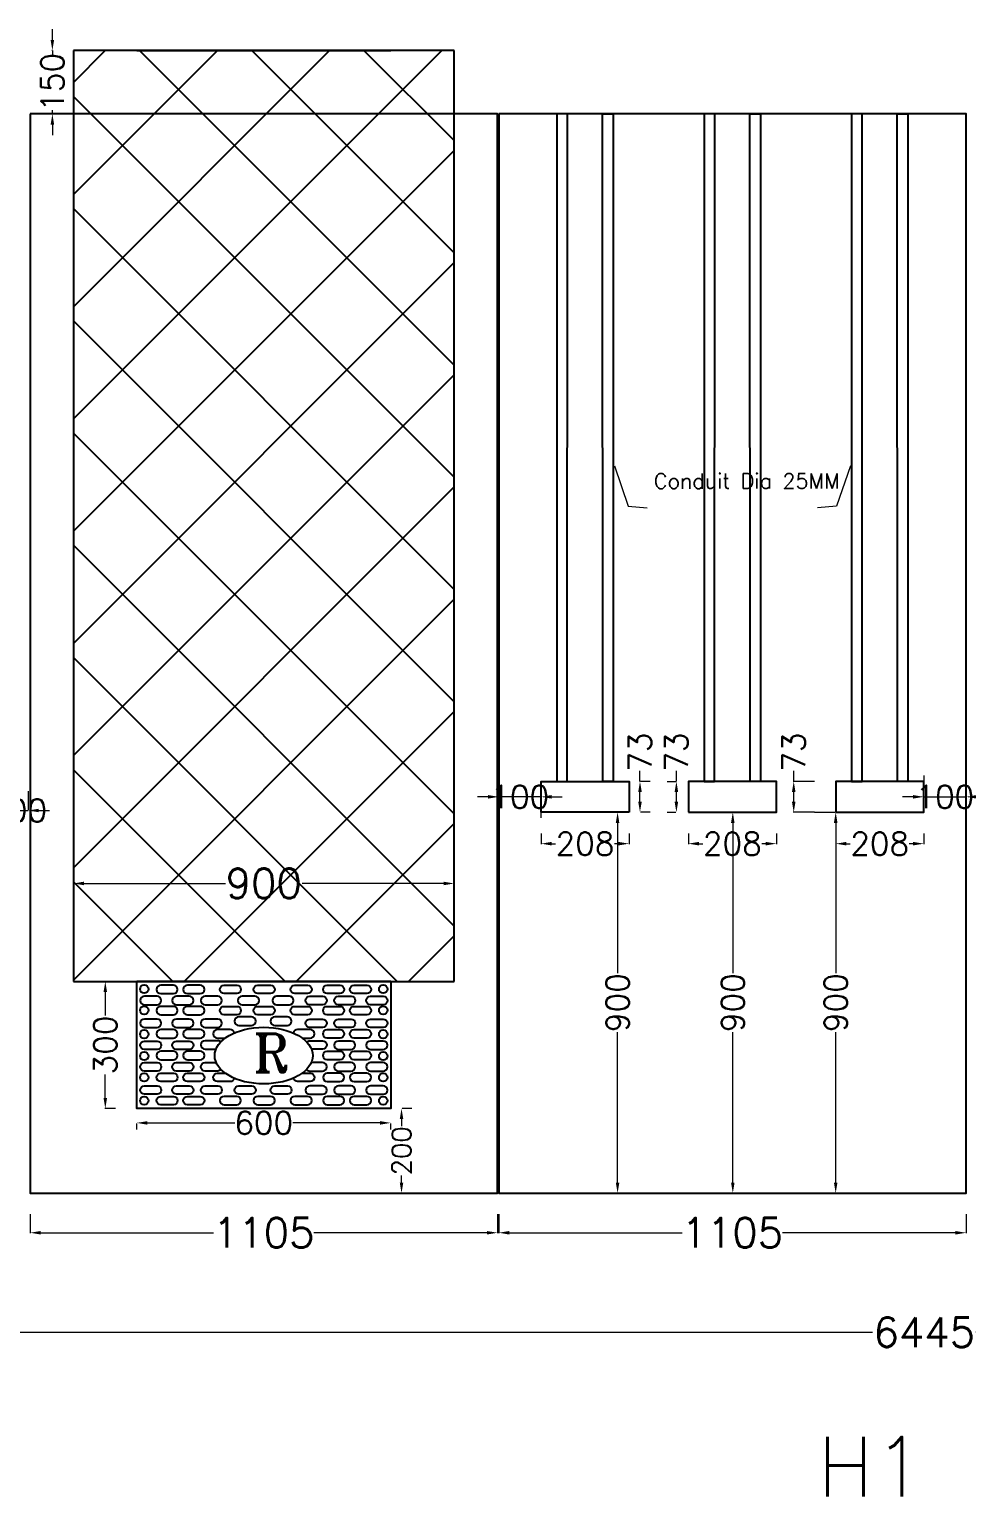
# Model space of a CAD drawing. Extents: x 3550807 to 4078732, y -628171 to -515859.
# Drawn here: x 3785469 to 3787684, y -597876 to -594409 of the extents above; entities that cross this region are included whole.
import ezdxf
from ezdxf.lldxf.tags import DXFTag

# ---------------------------------------------------------------- set-up
doc = ezdxf.new("R2010")
doc.units = 0
doc.header["$LTSCALE"] = 6
doc.header["$MEASUREMENT"] = 0
doc.linetypes.add('ACAD_ISO03W100', pattern=[30, 12, -18])
doc.layers.get('0').update_dxf_attribs({"linetype": 'CONTINUOUS'})
doc.layers.get('Defpoints').update_dxf_attribs({"linetype": 'CONTINUOUS'})
doc.layers.add('1200 Door', color=144, linetype='CONTINUOUS', lineweight=5)
doc.layers.add('Partition-80WP', color=7, linetype='CONTINUOUS', lineweight=5)
for name, color, linetype in [('80 mm Wall', 5, 'CONTINUOUS'), ('Conduit', 2, 'CONTINUOUS'), ('DIM', 7, 'CONTINUOUS'), ('Dimensions', 7, 'CONTINUOUS'), ('MODULE BOX', 7, 'CONTINUOUS'), ('RISER', 10, 'CONTINUOUS')]:
    doc.layers.add(name, color=color, linetype=linetype)
doc.styles.add('ROMANS', font='romans.shx')
doc.styles.add('ROMANT', font='romant.shx')
tags = doc.linetypes.add('03B05', pattern=[15, 6, -9]).pattern_tags.tags
tags[6:7] = [DXFTag(74, 4), DXFTag(75, 0), DXFTag(340, '0'), DXFTag(46, 1.0), DXFTag(50, 0.0), DXFTag(44, 0.0), DXFTag(45, 0.0)]
tags[4:5] = [DXFTag(74, 4), DXFTag(75, 0), DXFTag(340, '0'), DXFTag(46, 1.0), DXFTag(50, 0.0), DXFTag(44, 0.0), DXFTag(45, 0.0)]
doc.dimstyles.new('AEPL', dxfattribs={"dimtxt": 10, "dimasz": 2.5, "dimexe": 1.25, "dimexo": 2, "dimtad": 0, "dimdec": 0, "dimtxsty": 'ROMANS', "dimcen": 2.5, "dimclrd": 250, "dimclre": 250, "dimadec": 0, "dimazin": 0, "dimtfac": 1, "dimtdec": 0, "dimtmove": 0, "dimatfit": 3, "dimfxl": 0, "dimlwd": 0, "dimlwe": 0, "dimarcsym": 0})
doc.dimstyles.new('AEPL1', dxfattribs={"dimtxt": 100, "dimasz": 25, "dimexe": 1.25, "dimexo": 50, "dimtad": 0, "dimdec": 0, "dimtxsty": 'ROMANS', "dimcen": 2.5, "dimclrd": 250, "dimclre": 250, "dimadec": 0, "dimazin": 0, "dimtfac": 1, "dimtdec": 0, "dimtmove": 0, "dimatfit": 3, "dimfxl": 0, "dimlwd": 0, "dimlwe": 0, "dimarcsym": 0})

# ---------------------------------------------------------------- blocks, each defined once
blk = doc.blocks.new('raiser 400x250')
at = {"layer": 'RISER'}
h = blk.add_hatch(dxfattribs=at)
h.set_pattern_fill('ANSI37', color=8, scale=1500)
h.set_pattern_definition([(45, (3749758.91, -782023.3), (-132.583, 132.583), []), (135, (3749758.91, -782023.3), (-132.583, -132.583), [])])
h.paths.add_polyline_path([(3749308.9, -779742.3), (3749308.9, -781942.3), (3750208.9, -781942.3), (3750208.9, -779742.3)])
at = {"linetype": 'ByBlock'}
blk.add_line((3749458.9, -779742.3), (3749308.9, -779742.3), dxfattribs=at)
at = {"layer": 'RISER', "color": 3, "linetype": 'ACAD_ISO03W100'}
for p, q in [((3749308.9, -779742.3), (3749308.9, -781942.3)), ((3750208.9, -781942.3), (3750208.9, -779742.3))]:
    blk.add_line(p, q, dxfattribs=at)
at = {"layer": 'RISER', "color": 5}
for p, q in [((3749308.9, -779742.3), (3749308.9, -781942.3)), ((3750208.9, -779742.3), (3749308.9, -779742.3)), ((3749458.9, -779742.3), (3750058.9, -779742.3)), ((3750208.9, -781942.3), (3750208.9, -779742.3)), ((3749308.9, -781942.3), (3749458.9, -781942.3)), ((3749458.9, -781942.3), (3750208.9, -781942.3))]:
    blk.add_line(p, q, dxfattribs=at)
at = {"layer": 'RISER', "color": 3}
blk.add_line((3750058.9, -781942.3), (3749458.9, -781942.3), dxfattribs=at)
at = {"layer": 'RISER', "color": 5}
blk.add_lwpolyline([(3749458.9, -781942.3), (3750058.9, -781942.3), (3750058.9, -782242.3), (3749458.9, -782242.3)], close=True, dxfattribs=at)
at = {"layer": 'RISER'}
for points in [[(3749476.7, -781997.2), (3749506.7, -781997.2, 1), (3749506.7, -781977.2), (3749476.7, -781977.2, 1), (3749476.7, -781997.2)], [(3749515.3, -781970.8), (3749545.3, -781970.8, 1), (3749545.3, -781950.8), (3749515.3, -781950.8, 1), (3749515.3, -781970.8)], [(3749552.6, -781997.2), (3749582.6, -781997.2, 1), (3749582.6, -781977.2), (3749552.6, -781977.2, 1), (3749552.6, -781997.2)], [(3749578.8, -781970.8), (3749608.8, -781970.8, 1), (3749608.8, -781950.8), (3749578.8, -781950.8, 1), (3749578.8, -781970.8)], [(3749620.1, -781997.2), (3749650.1, -781997.2, 1), (3749650.1, -781977.2), (3749620.1, -781977.2, 1), (3749620.1, -781997.2)], [(3749695, -781970.8), (3749665, -781970.8, -1), (3749665, -781950.8), (3749695, -781950.8, -1), (3749695, -781970.8)], [(3749708, -781997.2), (3749738, -781997.2, 1), (3749738, -781977.2), (3749708, -781977.2, 1), (3749708, -781997.2)], [(3749775, -781970.8), (3749745, -781970.8, -1), (3749745, -781950.8), (3749775, -781950.8, -1), (3749775, -781970.8)], [(3749789.4, -781997.2), (3749819.4, -781997.2, 1), (3749819.4, -781977.2), (3749789.4, -781977.2, 1), (3749789.4, -781997.2)], [(3749862.4, -781970.8), (3749832.4, -781970.8, -1), (3749832.4, -781950.8), (3749862.4, -781950.8, -1), (3749862.4, -781970.8)], [(3749897.7, -781997.2), (3749867.7, -781997.2, -1), (3749867.7, -781977.2), (3749897.7, -781977.2, -1), (3749897.7, -781997.2)], [(3749939, -781970.8), (3749909, -781970.8, -1), (3749909, -781950.8), (3749939, -781950.8, -1), (3749939, -781970.8)], [(3749965.3, -781997.2), (3749935.3, -781997.2, -1), (3749935.3, -781977.2), (3749965.3, -781977.2, -1), (3749965.3, -781997.2)], [(3750002.5, -781970.8), (3749972.5, -781970.8, -1), (3749972.5, -781950.8), (3750002.5, -781950.8, -1), (3750002.5, -781970.8)], [(3750041.1, -781997.2), (3750011.1, -781997.2, -1), (3750011.1, -781977.2), (3750041.1, -781977.2, -1), (3750041.1, -781997.2)], [(3749515.3, -782020.9), (3749545.3, -782020.9, 1), (3749545.3, -782000.9), (3749515.3, -782000.9, 1), (3749515.3, -782020.9)], [(3749578.8, -782020.9), (3749608.8, -782020.9, 1), (3749608.8, -782000.9), (3749578.8, -782000.9, 1), (3749578.8, -782020.9)], [(3749695, -782020.9), (3749665, -782020.9, -1), (3749665, -782000.9), (3749695, -782000.9, -1), (3749695, -782020.9)], [(3749775, -782020.9), (3749745, -782020.9, -1), (3749745, -782000.9), (3749775, -782000.9, -1), (3749775, -782020.9)], [(3749862.4, -782020.9), (3749832.4, -782020.9, -1), (3749832.4, -782000.9), (3749862.4, -782000.9, -1), (3749862.4, -782020.9)], [(3749939, -782020.9), (3749909, -782020.9, -1), (3749909, -782000.9), (3749939, -782000.9, -1), (3749939, -782020.9)], [(3750002.5, -782020.9), (3749972.5, -782020.9, -1), (3749972.5, -782000.9), (3750002.5, -782000.9, -1), (3750002.5, -782020.9)], [(3749476.7, -782051), (3749506.7, -782051, 1), (3749506.7, -782031), (3749476.7, -782031, 1), (3749476.7, -782051)], [(3749552.6, -782051), (3749582.6, -782051, 1), (3749582.6, -782031), (3749552.6, -782031, 1), (3749552.6, -782051)], [(3749620.1, -782051), (3749650.1, -782051, 1), (3749650.1, -782031), (3749620.1, -782031, 1), (3749620.1, -782051)], [(3749700.1, -782045.8), (3749730.1, -782045.8, 1), (3749730.1, -782025.8), (3749700.1, -782025.8, 1), (3749700.1, -782045.8)], [(3749784.8, -782045.8), (3749814.8, -782045.8, 1), (3749814.8, -782025.8), (3749784.8, -782025.8, 1), (3749784.8, -782045.8)], [(3749897.7, -782051), (3749867.7, -782051, -1), (3749867.7, -782031), (3749897.7, -782031, -1), (3749897.7, -782051)], [(3749965.3, -782051), (3749935.3, -782051, -1), (3749935.3, -782031), (3749965.3, -782031, -1), (3749965.3, -782051)], [(3750041.1, -782051), (3750011.1, -782051, -1), (3750011.1, -782031), (3750041.1, -782031, -1), (3750041.1, -782051)], [(3749476.7, -782083), (3749506.7, -782083, -1), (3749506.7, -782103), (3749476.7, -782103, -1), (3749476.7, -782083)], [(3749515.3, -782075.9), (3749545.3, -782075.9, 1), (3749545.3, -782055.9), (3749515.3, -782055.9, 1), (3749515.3, -782075.9)], [(3749552.6, -782083), (3749582.6, -782083, -1), (3749582.6, -782103), (3749552.6, -782103, -1), (3749552.6, -782083)], [(3749578.8, -782075.9), (3749608.8, -782075.9, 1), (3749608.8, -782055.9), (3749578.8, -782055.9, 1), (3749578.8, -782075.9)], [(3749657.3, -782085.1, 0.202537), (3749650.1, -782082.1), (3749620.1, -782082.1, 1), (3749620.1, -782102.1)], [(3749689.2, -782063.8, 0.354406), (3749679.4, -782055.9), (3749649.4, -782055.9, 1), (3749649.4, -782075.9)], [(3749850, -782075.9), (3749868.9, -782075.9, 1), (3749868.9, -782055.9), (3749838.9, -782055.9, 0.359988), (3749829.1, -782064, 0.359988)], [(3749860.5, -782085.1, -0.202537), (3749867.7, -782082.1), (3749897.7, -782082.1, -1), (3749897.7, -782102.1)], [(3749939, -782075.9), (3749909, -782075.9, -1), (3749909, -782055.9), (3749939, -782055.9, -1), (3749939, -782075.9)], [(3749965.3, -782083), (3749935.3, -782083, 1), (3749935.3, -782103), (3749965.3, -782103, 1), (3749965.3, -782083)], [(3750002.5, -782075.9), (3749972.5, -782075.9, -1), (3749972.5, -782055.9), (3750002.5, -782055.9, -1), (3750002.5, -782075.9)], [(3750041.1, -782083), (3750011.1, -782083, 1), (3750011.1, -782103), (3750041.1, -782103, 1), (3750041.1, -782083)], [(3749515.3, -782127), (3749545.3, -782127, 1), (3749545.3, -782107), (3749515.3, -782107, 1), (3749515.3, -782127)], [(3749578.8, -782127), (3749608.8, -782127, 1), (3749608.8, -782107), (3749578.8, -782107, 1), (3749578.8, -782127)], [(3749939, -782127), (3749909, -782127, -1), (3749909, -782107), (3749939, -782107, -1), (3749939, -782127)], [(3750002.5, -782127), (3749972.5, -782127, -1), (3749972.5, -782107), (3750002.5, -782107, -1), (3750002.5, -782127)], [(3749476.7, -782133.8), (3749506.7, -782133.8, -1), (3749506.7, -782153.8), (3749476.7, -782153.8, -1), (3749476.7, -782133.8)], [(3749552.6, -782133.8), (3749582.6, -782133.8, -1), (3749582.6, -782153.8), (3749552.6, -782153.8, -1), (3749552.6, -782133.8)], [(3749657.9, -782150.1, -0.225848), (3749650.1, -782153.8), (3749620.1, -782153.8, -1), (3749620.1, -782133.8)], [(3749859.9, -782150.1, 0.225848), (3749867.7, -782153.8), (3749897.7, -782153.8, 1), (3749897.7, -782133.8)], [(3749965.3, -782133.8), (3749935.3, -782133.8, 1), (3749935.3, -782153.8), (3749965.3, -782153.8, 1), (3749965.3, -782133.8)], [(3750041.1, -782133.8), (3750011.1, -782133.8, 1), (3750011.1, -782153.8), (3750041.1, -782153.8, 1), (3750041.1, -782133.8)], [(3749476.7, -782188.8), (3749506.7, -782188.8, -1), (3749506.7, -782208.8), (3749476.7, -782208.8, -1), (3749476.7, -782188.8)], [(3749515.3, -782158.7), (3749545.3, -782158.7, -1), (3749545.3, -782178.7), (3749515.3, -782178.7, -1), (3749515.3, -782158.7)], [(3749552.6, -782188.8), (3749582.6, -782188.8, -1), (3749582.6, -782208.8), (3749552.6, -782208.8, -1), (3749552.6, -782188.8)], [(3749578.8, -782158.7), (3749608.8, -782158.7, -1), (3749608.8, -782178.7), (3749578.8, -782178.7, -1), (3749578.8, -782158.7)], [(3749620.1, -782188.8), (3749650.1, -782188.8, -1), (3749650.1, -782208.8), (3749620.1, -782208.8, -1), (3749620.1, -782188.8)], [(3749689.2, -782170.8, -0.354406), (3749679.4, -782178.7), (3749649.4, -782178.7, -1), (3749649.4, -782158.7)], [(3749700.1, -782188.8), (3749730.1, -782188.8, -1), (3749730.1, -782208.8), (3749700.1, -782208.8, -1), (3749700.1, -782188.8)], [(3749784.8, -782188.8), (3749814.8, -782188.8, -1), (3749814.8, -782208.8), (3749784.8, -782208.8, -1), (3749784.8, -782188.8)], [(3749850, -782158.7), (3749868.9, -782158.7, -1), (3749868.9, -782178.7), (3749838.9, -782178.7, -0.359988), (3749829.1, -782170.6)], [(3749897.7, -782188.8), (3749867.7, -782188.8, 1), (3749867.7, -782208.8), (3749897.7, -782208.8, 1), (3749897.7, -782188.8)], [(3749939, -782158.7), (3749909, -782158.7, 1), (3749909, -782178.7), (3749939, -782178.7, 1), (3749939, -782158.7)], [(3749965.3, -782188.8), (3749935.3, -782188.8, 1), (3749935.3, -782208.8), (3749965.3, -782208.8, 1), (3749965.3, -782188.8)], [(3750002.5, -782158.7), (3749972.5, -782158.7, 1), (3749972.5, -782178.7), (3750002.5, -782178.7, 1), (3750002.5, -782158.7)], [(3750041.1, -782188.8), (3750011.1, -782188.8, 1), (3750011.1, -782208.8), (3750041.1, -782208.8, 1), (3750041.1, -782188.8)], [(3749515.3, -782213.7), (3749545.3, -782213.7, -1), (3749545.3, -782233.7), (3749515.3, -782233.7, -1), (3749515.3, -782213.7)], [(3749578.8, -782213.7), (3749608.8, -782213.7, -1), (3749608.8, -782233.7), (3749578.8, -782233.7, -1), (3749578.8, -782213.7)], [(3749695, -782213.7), (3749665, -782213.7, 1), (3749665, -782233.7), (3749695, -782233.7, 1), (3749695, -782213.7)], [(3749775, -782213.7), (3749745, -782213.7, 1), (3749745, -782233.7), (3749775, -782233.7, 1), (3749775, -782213.7)], [(3749862.4, -782213.7), (3749832.4, -782213.7, 1), (3749832.4, -782233.7), (3749862.4, -782233.7, 1), (3749862.4, -782213.7)], [(3749939, -782213.7), (3749909, -782213.7, 1), (3749909, -782233.7), (3749939, -782233.7, 1), (3749939, -782213.7)], [(3750002.5, -782213.7), (3749972.5, -782213.7, 1), (3749972.5, -782233.7), (3750002.5, -782233.7, 1), (3750002.5, -782213.7)]]:
    blk.add_lwpolyline(points, format="xyb", dxfattribs=at)
for points in [[(3749649.4, -782075.9), (3749667.8, -782075.9)], [(3749620.1, -782102.1), (3749646, -782102.1)], [(3749897.7, -782102.1), (3749871.8, -782102.1)], [(3749620.1, -782133.8), (3749646.6, -782133.8)], [(3749897.7, -782133.8), (3749871.3, -782133.8)], [(3749649.4, -782158.7), (3749667.8, -782158.7)]]:
    blk.add_lwpolyline(points, dxfattribs=at)
for centre in [(3749476.5, -781960.1), (3750041.3, -781960.1), (3749476.5, -782010.2), (3750041.3, -782010.2), (3749476.5, -782066.6), (3750041.3, -782066.6), (3749476.5, -782118.3), (3750041.3, -782118.3), (3749476.5, -782168.9), (3750041.3, -782168.9), (3749476.5, -782223.8), (3750041.3, -782223.8)]:
    blk.add_circle(centre, 10, dxfattribs=at)
blk.add_ellipse((3749758.9, -782117.3), major_axis=(-115.9, 0), ratio=0.577143, dxfattribs=at)
at = {"layer": 'RISER', "color": 7, "insert": (3749733.6, -782066), "char_height": 90.1, "width": 1.001, "attachment_point": 1, "style": 'ROMANT'}
blk.add_mtext('R\\P', dxfattribs=at)
blk = doc.blocks.new('*D453')
at = {"layer": 'Defpoints', "color": 0, "linetype": 'ByBlock', "transparency": 16777216}
for p in [(3785470.8, -597158.9), (3786575.4, -597158.9), (3786575.4, -597252.5)]:
    blk.add_point(p, dxfattribs=at)
at = {"layer": 'DIM', "color": 250, "linetype": 'ByBlock', "lineweight": 0, "transparency": 16777216}
for p, q in [((3785470.8, -597208.9), (3785470.8, -597253.8)), ((3786575.4, -597208.9), (3786575.4, -597253.8)), ((3785495.8, -597252.5), (3785904.5, -597252.5)), ((3786550.4, -597252.5), (3786141.7, -597252.5))]:
    blk.add_line(p, q, dxfattribs=at)
at = {"layer": 'DIM', "color": 250, "linetype": 'ByBlock', "transparency": 16777216}
for points in [[(3785495.8, -597248.4), (3785495.8, -597256.7), (3785470.8, -597252.5)], [(3786550.4, -597256.7), (3786550.4, -597248.4), (3786575.4, -597252.5)]]:
    blk.add_solid(points, dxfattribs=at)
at = {"layer": 'DIM', "color": 0, "linetype": 'ByBlock', "transparency": 16777216, "insert": (3786023.1, -597252.5), "char_height": 70, "attachment_point": 5, "style": 'ROMANS'}
blk.add_mtext('1105', dxfattribs=at)
blk = doc.blocks.new('*D455')
at = {"layer": 'Defpoints', "color": 0, "linetype": 'ByBlock', "transparency": 16777216}
for p in [(3785723.1, -596958.9), (3786323.1, -596958.9), (3786323.1, -596992.9)]:
    blk.add_point(p, dxfattribs=at)
at = {"layer": 'DIM', "color": 250, "linetype": 'ByBlock', "lineweight": 0, "transparency": 16777216}
for p, q in [((3785723.1, -597008.9), (3785723.1, -596994.2)), ((3785748.1, -596992.9), (3785954.4, -596992.9)), ((3786298.1, -596992.9), (3786091.8, -596992.9)), ((3786323.1, -597008.9), (3786323.1, -596994.2))]:
    blk.add_line(p, q, dxfattribs=at)
at = {"layer": 'DIM', "color": 250, "linetype": 'ByBlock', "transparency": 16777216}
for points in [[(3785748.1, -596988.8), (3785748.1, -596997.1), (3785723.1, -596992.9)], [(3786298.1, -596997.1), (3786298.1, -596988.8), (3786323.1, -596992.9)]]:
    blk.add_solid(points, dxfattribs=at)
at = {"layer": 'DIM', "color": 0, "linetype": 'ByBlock', "transparency": 16777216, "insert": (3786023.1, -596992.9), "char_height": 70, "attachment_point": 5, "style": 'ROMANS'}
blk.add_mtext('{\\H0.771429x;600}', dxfattribs=at)
blk = doc.blocks.new('*D456')
at = {"layer": 'Defpoints', "color": 0, "linetype": 'ByBlock', "transparency": 16777216}
for p in [(3785723.1, -596658.9), (3785648.6, -596958.9), (3785723.1, -596958.9)]:
    blk.add_point(p, dxfattribs=at)
at = {"layer": 'DIM', "color": 250, "linetype": 'ByBlock', "lineweight": 0, "transparency": 16777216}
for p, q in [((3785673.1, -596658.9), (3785647.3, -596658.9)), ((3785648.6, -596683.9), (3785648.6, -596738.9)), ((3785648.6, -596933.9), (3785648.6, -596878.9)), ((3785673.1, -596958.9), (3785647.3, -596958.9))]:
    blk.add_line(p, q, dxfattribs=at)
at = {"layer": 'DIM', "color": 250, "linetype": 'ByBlock', "transparency": 16777216}
for points in [[(3785652.8, -596683.9), (3785644.4, -596683.9), (3785648.6, -596658.9)], [(3785644.4, -596933.9), (3785652.8, -596933.9), (3785648.6, -596958.9)]]:
    blk.add_solid(points, dxfattribs=at)
at = {"layer": 'DIM', "color": 0, "linetype": 'ByBlock', "transparency": 16777216, "insert": (3785648.6, -596808.9), "char_height": 70, "attachment_point": 5, "rotation": 90, "style": 'ROMANS'}
blk.add_mtext('{\\H0.771429x;300}', dxfattribs=at)
blk = doc.blocks.new('*D457')
at = {"layer": 'Defpoints', "color": 0, "linetype": 'ByBlock', "transparency": 16777216}
for p in [(3786578.4, -597158.9), (3787682.9, -597158.9), (3787682.9, -597252.5)]:
    blk.add_point(p, dxfattribs=at)
at = {"layer": 'DIM', "color": 250, "linetype": 'ByBlock', "lineweight": 0, "transparency": 16777216}
for p, q in [((3786578.4, -597208.9), (3786578.4, -597253.8)), ((3787682.9, -597208.9), (3787682.9, -597253.8)), ((3786603.4, -597252.5), (3787012.1, -597252.5)), ((3787657.9, -597252.5), (3787249.2, -597252.5))]:
    blk.add_line(p, q, dxfattribs=at)
at = {"layer": 'DIM', "color": 250, "linetype": 'ByBlock', "transparency": 16777216}
for points in [[(3786603.4, -597248.4), (3786603.4, -597256.7), (3786578.4, -597252.5)], [(3787657.9, -597256.7), (3787657.9, -597248.4), (3787682.9, -597252.5)]]:
    blk.add_solid(points, dxfattribs=at)
at = {"layer": 'DIM', "color": 0, "linetype": 'ByBlock', "transparency": 16777216, "insert": (3787130.6, -597252.5), "char_height": 70, "attachment_point": 5, "style": 'ROMANS'}
blk.add_mtext('1105', dxfattribs=at)
blk = doc.blocks.new('*D458')
at = {"layer": 'Defpoints', "color": 0, "linetype": 'ByBlock', "transparency": 16777216}
for p in [(3787374.9, -596258.9), (3787374.9, -597158.9), (3787374.9, -597158.9)]:
    blk.add_point(p, dxfattribs=at)
at = {"layer": 'DIM', "color": 250, "linetype": 'ByBlock', "lineweight": 0, "transparency": 16777216}
for p, q in [((3787324.9, -596258.9), (3787373.7, -596258.9)), ((3787374.9, -596283.9), (3787374.9, -596638.9)), ((3787374.9, -597133.9), (3787374.9, -596778.9)), ((3787324.9, -597158.9), (3787373.7, -597158.9))]:
    blk.add_line(p, q, dxfattribs=at)
at = {"layer": 'DIM', "color": 250, "linetype": 'ByBlock', "transparency": 16777216}
for points in [[(3787379.1, -596283.9), (3787370.7, -596283.9), (3787374.9, -596258.9)], [(3787370.7, -597133.9), (3787379.1, -597133.9), (3787374.9, -597158.9)]]:
    blk.add_solid(points, dxfattribs=at)
at = {"layer": 'DIM', "color": 0, "linetype": 'ByBlock', "transparency": 16777216, "insert": (3787374.9, -596708.9), "char_height": 70, "attachment_point": 5, "rotation": 90, "style": 'ROMANS'}
blk.add_mtext('{\\H0.771429x;900}', dxfattribs=at)
blk = doc.blocks.new('*D459')
at = {"layer": 'Defpoints', "color": 0, "linetype": 'ByBlock', "transparency": 16777216}
for p in [(3787374.9, -596258.9), (3787582.9, -596258.9), (3787582.9, -596333.2)]:
    blk.add_point(p, dxfattribs=at)
at = {"layer": 'DIM', "color": 250, "linetype": 'ByBlock', "lineweight": 0, "transparency": 16777216}
for p, q in [((3787374.9, -596308.9), (3787374.9, -596334.4)), ((3787582.9, -596308.9), (3787582.9, -596334.4)), ((3787399.9, -596333.2), (3787408.9, -596333.2)), ((3787557.9, -596333.2), (3787548.9, -596333.2))]:
    blk.add_line(p, q, dxfattribs=at)
at = {"layer": 'DIM', "color": 250, "linetype": 'ByBlock', "transparency": 16777216}
for points in [[(3787399.9, -596329), (3787399.9, -596337.3), (3787374.9, -596333.2)], [(3787557.9, -596337.3), (3787557.9, -596329), (3787582.9, -596333.2)]]:
    blk.add_solid(points, dxfattribs=at)
at = {"layer": 'DIM', "color": 0, "linetype": 'ByBlock', "transparency": 16777216, "insert": (3787478.9, -596333.2), "char_height": 70, "attachment_point": 5, "style": 'ROMANS'}
blk.add_mtext('{\\H0.771429x;208}', dxfattribs=at)
blk = doc.blocks.new('*D460')
at = {"layer": 'Defpoints', "color": 0, "linetype": 'ByBlock', "transparency": 16777216}
for p in [(3787275.7, -596185.9), (3787374.9, -596185.9), (3787374.9, -596258.9)]:
    blk.add_point(p, dxfattribs=at)
at = {"layer": 'DIM', "color": 250, "linetype": 'ByBlock', "lineweight": 0, "transparency": 16777216}
for p, q in [((3787275.7, -596185.9), (3787275.7, -596160.9)), ((3787324.9, -596185.9), (3787274.4, -596185.9)), ((3787275.7, -596233.9), (3787275.7, -596210.9)), ((3787324.9, -596258.9), (3787274.4, -596258.9))]:
    blk.add_line(p, q, dxfattribs=at)
at = {"layer": 'DIM', "color": 250, "linetype": 'ByBlock', "transparency": 16777216}
for points in [[(3787279.8, -596210.9), (3787271.5, -596210.9), (3787275.7, -596185.9)], [(3787271.5, -596233.9), (3787279.8, -596233.9), (3787275.7, -596258.9)]]:
    blk.add_solid(points, dxfattribs=at)
at = {"layer": 'DIM', "color": 0, "linetype": 'ByBlock', "transparency": 16777216, "insert": (3787275.7, -596116.6), "char_height": 70, "attachment_point": 5, "rotation": 90, "style": 'ROMANS'}
blk.add_mtext('{\\H0.771429x;73}', dxfattribs=at)
blk = doc.blocks.new('*D461')
at = {"layer": 'Defpoints', "color": 0, "linetype": 'ByBlock', "transparency": 16777216}
for p in [(3786886.4, -596258.9), (3786859.4, -597158.9), (3786886.4, -597158.9)]:
    blk.add_point(p, dxfattribs=at)
at = {"layer": 'DIM', "color": 250, "linetype": 'ByBlock', "lineweight": 0, "transparency": 16777216}
for p, q in [((3786836.4, -596258.9), (3786858.1, -596258.9)), ((3786859.4, -596283.9), (3786859.4, -596638.9)), ((3786859.4, -597133.9), (3786859.4, -596778.9)), ((3786836.4, -597158.9), (3786858.1, -597158.9))]:
    blk.add_line(p, q, dxfattribs=at)
at = {"layer": 'DIM', "color": 250, "linetype": 'ByBlock', "transparency": 16777216}
for points in [[(3786863.5, -596283.9), (3786855.2, -596283.9), (3786859.4, -596258.9)], [(3786855.2, -597133.9), (3786863.5, -597133.9), (3786859.4, -597158.9)]]:
    blk.add_solid(points, dxfattribs=at)
at = {"layer": 'DIM', "color": 0, "linetype": 'ByBlock', "transparency": 16777216, "insert": (3786859.4, -596708.9), "char_height": 70, "attachment_point": 5, "rotation": 90, "style": 'ROMANS'}
blk.add_mtext('{\\H0.771429x;900}', dxfattribs=at)
blk = doc.blocks.new('*D462')
at = {"layer": 'Defpoints', "color": 0, "linetype": 'ByBlock', "transparency": 16777216}
for p in [(3786678.4, -596258.9), (3786886.4, -596258.9), (3786678.4, -596333.2)]:
    blk.add_point(p, dxfattribs=at)
at = {"layer": 'DIM', "color": 250, "linetype": 'ByBlock', "lineweight": 0, "transparency": 16777216}
for p, q in [((3786678.4, -596308.9), (3786678.4, -596334.4)), ((3786886.4, -596308.9), (3786886.4, -596334.4)), ((3786703.4, -596333.2), (3786712.4, -596333.2)), ((3786861.4, -596333.2), (3786852.4, -596333.2))]:
    blk.add_line(p, q, dxfattribs=at)
at = {"layer": 'DIM', "color": 250, "linetype": 'ByBlock', "transparency": 16777216}
for points in [[(3786703.4, -596329), (3786703.4, -596337.3), (3786678.4, -596333.2)], [(3786861.4, -596337.3), (3786861.4, -596329), (3786886.4, -596333.2)]]:
    blk.add_solid(points, dxfattribs=at)
at = {"layer": 'DIM', "color": 0, "linetype": 'ByBlock', "transparency": 16777216, "insert": (3786782.4, -596333.2), "char_height": 70, "attachment_point": 5, "style": 'ROMANS'}
blk.add_mtext('{\\H0.771429x;208}', dxfattribs=at)
blk = doc.blocks.new('*D463')
at = {"layer": 'Defpoints', "color": 0, "linetype": 'ByBlock', "transparency": 16777216}
for p in [(3786886.4, -596185.9), (3786912.3, -596185.9), (3786886.4, -596258.9)]:
    blk.add_point(p, dxfattribs=at)
at = {"layer": 'DIM', "color": 250, "linetype": 'ByBlock', "lineweight": 0, "transparency": 16777216}
for p, q in [((3786912.3, -596185.9), (3786912.3, -596160.9)), ((3786912.3, -596233.9), (3786912.3, -596210.9)), ((3786936.4, -596185.9), (3786913.6, -596185.9)), ((3786936.4, -596258.9), (3786913.6, -596258.9))]:
    blk.add_line(p, q, dxfattribs=at)
at = {"layer": 'DIM', "color": 250, "linetype": 'ByBlock', "transparency": 16777216}
for points in [[(3786916.5, -596210.9), (3786908.2, -596210.9), (3786912.3, -596185.9)], [(3786908.2, -596233.9), (3786916.5, -596233.9), (3786912.3, -596258.9)]]:
    blk.add_solid(points, dxfattribs=at)
at = {"layer": 'DIM', "color": 0, "linetype": 'ByBlock', "transparency": 16777216, "insert": (3786912.3, -596116.6), "char_height": 70, "attachment_point": 5, "rotation": 90, "style": 'ROMANS'}
blk.add_mtext('{\\H0.771429x;73}', dxfattribs=at)
blk = doc.blocks.new('*D263')
at = {"layer": 'Defpoints', "color": 0, "linetype": 'ByBlock', "transparency": 16777216}
for p in [(3786473.1, -596427.2), (3785573.1, -596481.9), (3786473.1, -596481.9)]:
    blk.add_point(p, dxfattribs=at)
at = {"layer": 'DIM', "color": 250, "linetype": 'ByBlock', "lineweight": 0, "transparency": 16777216}
for p, q in [((3785573.1, -596431.9), (3785573.1, -596425.9)), ((3785598.1, -596427.2), (3785932.5, -596427.2)), ((3786448.1, -596427.2), (3786113.7, -596427.2)), ((3786473.1, -596431.9), (3786473.1, -596425.9))]:
    blk.add_line(p, q, dxfattribs=at)
at = {"layer": 'DIM', "color": 250, "linetype": 'ByBlock', "transparency": 16777216}
for points in [[(3785598.1, -596423), (3785598.1, -596431.3), (3785573.1, -596427.2)], [(3786448.1, -596431.3), (3786448.1, -596423), (3786473.1, -596427.2)]]:
    blk.add_solid(points, dxfattribs=at)
at = {"layer": 'DIM', "color": 0, "linetype": 'ByBlock', "transparency": 16777216, "insert": (3786023.1, -596427.2), "char_height": 70, "attachment_point": 5, "style": 'ROMANS'}
blk.add_mtext('900', dxfattribs=at)
blk = doc.blocks.new('*D265')
at = {"layer": 'Defpoints', "color": 0, "linetype": 'ByBlock', "transparency": 16777216}
for p in [(3786323.1, -596958.9), (3786323.1, -597158.9), (3786348.8, -597158.9)]:
    blk.add_point(p, dxfattribs=at)
at = {"layer": 'DIM', "color": 250, "linetype": 'ByBlock', "lineweight": 0, "transparency": 16777216}
for p, q in [((3786373.1, -596958.9), (3786350, -596958.9)), ((3786348.8, -596983.9), (3786348.8, -597000.5)), ((3786348.8, -597133.9), (3786348.8, -597117.4)), ((3786373.1, -597158.9), (3786350, -597158.9))]:
    blk.add_line(p, q, dxfattribs=at)
at = {"layer": 'DIM', "color": 250, "linetype": 'ByBlock', "transparency": 16777216}
for points in [[(3786352.9, -596983.9), (3786344.6, -596983.9), (3786348.8, -596958.9)], [(3786344.6, -597133.9), (3786352.9, -597133.9), (3786348.8, -597158.9)]]:
    blk.add_solid(points, dxfattribs=at)
at = {"layer": 'DIM', "color": 0, "linetype": 'ByBlock', "transparency": 16777216, "insert": (3786348.8, -597058.9), "char_height": 70, "attachment_point": 5, "rotation": 90, "style": 'ROMANS'}
blk.add_mtext('{\\H0.642857x;200}', dxfattribs=at)
blk = doc.blocks.new('*D267')
at = {"layer": 'Defpoints', "color": 0, "linetype": 'ByBlock', "transparency": 16777216}
for p in [(3787026.6, -596258.9), (3787234.6, -596258.9), (3787234.6, -596333.2)]:
    blk.add_point(p, dxfattribs=at)
at = {"layer": 'DIM', "color": 250, "linetype": 'ByBlock', "lineweight": 0, "transparency": 16777216}
for p, q in [((3787026.6, -596308.9), (3787026.6, -596334.4)), ((3787234.6, -596308.9), (3787234.6, -596334.4)), ((3787051.6, -596333.2), (3787060.6, -596333.2)), ((3787209.6, -596333.2), (3787200.6, -596333.2))]:
    blk.add_line(p, q, dxfattribs=at)
at = {"layer": 'DIM', "color": 250, "linetype": 'ByBlock', "transparency": 16777216}
for points in [[(3787051.6, -596329), (3787051.6, -596337.3), (3787026.6, -596333.2)], [(3787209.6, -596337.3), (3787209.6, -596329), (3787234.6, -596333.2)]]:
    blk.add_solid(points, dxfattribs=at)
at = {"layer": 'DIM', "color": 0, "linetype": 'ByBlock', "transparency": 16777216, "insert": (3787130.6, -596333.2), "char_height": 70, "attachment_point": 5, "style": 'ROMANS'}
blk.add_mtext('{\\H0.771429x;208}', dxfattribs=at)
blk = doc.blocks.new('*D268')
at = {"layer": 'Defpoints', "color": 0, "linetype": 'ByBlock', "transparency": 16777216}
for p in [(3786998.4, -596185.9), (3787026.6, -596185.9), (3787026.6, -596258.9)]:
    blk.add_point(p, dxfattribs=at)
at = {"layer": 'DIM', "color": 250, "linetype": 'ByBlock', "lineweight": 0, "transparency": 16777216}
for p, q in [((3786998.4, -596185.9), (3786998.4, -596160.9)), ((3786976.6, -596185.9), (3786997.2, -596185.9)), ((3786998.4, -596233.9), (3786998.4, -596210.9)), ((3786976.6, -596258.9), (3786997.2, -596258.9))]:
    blk.add_line(p, q, dxfattribs=at)
at = {"layer": 'DIM', "color": 250, "linetype": 'ByBlock', "transparency": 16777216}
for points in [[(3787002.6, -596210.9), (3786994.2, -596210.9), (3786998.4, -596185.9)], [(3786994.2, -596233.9), (3787002.6, -596233.9), (3786998.4, -596258.9)]]:
    blk.add_solid(points, dxfattribs=at)
at = {"layer": 'DIM', "color": 0, "linetype": 'ByBlock', "transparency": 16777216, "insert": (3786998.4, -596116.6), "char_height": 70, "attachment_point": 5, "rotation": 90, "style": 'ROMANS'}
blk.add_mtext('{\\H0.771429x;73}', dxfattribs=at)
blk = doc.blocks.new('*D269')
at = {"layer": 'Defpoints', "color": 0, "linetype": 'ByBlock', "transparency": 16777216}
for p in [(3787130.6, -596258.9), (3787130.6, -597158.9), (3787131.7, -597158.9)]:
    blk.add_point(p, dxfattribs=at)
at = {"layer": 'DIM', "color": 250, "linetype": 'ByBlock', "lineweight": 0, "transparency": 16777216}
for p, q in [((3787180.6, -596258.9), (3787132.9, -596258.9)), ((3787131.7, -596283.9), (3787131.7, -596638.9)), ((3787131.7, -597133.9), (3787131.7, -596778.9)), ((3787180.6, -597158.9), (3787132.9, -597158.9))]:
    blk.add_line(p, q, dxfattribs=at)
at = {"layer": 'DIM', "color": 250, "linetype": 'ByBlock', "transparency": 16777216}
for points in [[(3787135.8, -596283.9), (3787127.5, -596283.9), (3787131.7, -596258.9)], [(3787127.5, -597133.9), (3787135.8, -597133.9), (3787131.7, -597158.9)]]:
    blk.add_solid(points, dxfattribs=at)
at = {"layer": 'DIM', "color": 0, "linetype": 'ByBlock', "transparency": 16777216, "insert": (3787131.7, -596708.9), "char_height": 70, "attachment_point": 5, "rotation": 90, "style": 'ROMANS'}
blk.add_mtext('{\\H0.771429x;900}', dxfattribs=at)
blk = doc.blocks.new('*D277')
at = {"layer": 'Defpoints', "color": 0, "linetype": 'ByBlock', "transparency": 16777216}
for p in [(3784361.8, -597158.9), (3790806.5, -597158.9), (3790806.5, -597487.6)]:
    blk.add_point(p, dxfattribs=at)
at = {"layer": 'DIM', "color": 250, "linetype": 'ByBlock', "lineweight": 0, "transparency": 16777216}
for p, q in [((3784361.8, -597208.9), (3784361.8, -597488.8)), ((3790806.5, -597208.9), (3790806.5, -597488.8)), ((3784386.8, -597487.6), (3787462.1, -597487.6)), ((3790781.5, -597487.6), (3787706.2, -597487.6))]:
    blk.add_line(p, q, dxfattribs=at)
at = {"layer": 'DIM', "color": 250, "linetype": 'ByBlock', "transparency": 16777216}
for points in [[(3784386.8, -597483.4), (3784386.8, -597491.7), (3784361.8, -597487.6)], [(3790781.5, -597491.7), (3790781.5, -597483.4), (3790806.5, -597487.6)]]:
    blk.add_solid(points, dxfattribs=at)
at = {"layer": 'DIM', "color": 0, "linetype": 'ByBlock', "transparency": 16777216, "insert": (3787584.2, -597487.6), "char_height": 70, "attachment_point": 5, "style": 'ROMANS'}
blk.add_mtext('6445', dxfattribs=at)
blk = doc.blocks.new('*D278')
at = {"layer": 'Defpoints', "color": 0, "linetype": 'ByBlock', "transparency": 16777216}
for p in [(3785573.1, -594458.9), (3785523.5, -594608.9), (3785573.1, -594608.9)]:
    blk.add_point(p, dxfattribs=at)
at = {"layer": 'DIM', "color": 250, "linetype": 'ByBlock', "lineweight": 0, "transparency": 16777216}
for p, q in [((3785523.5, -594433.9), (3785523.5, -594408.9)), ((3785523.1, -594458.9), (3785522.3, -594458.9)), ((3785523.5, -594458.9), (3785523.5, -594468)), ((3785523.1, -594608.9), (3785522.3, -594608.9)), ((3785523.5, -594608.9), (3785523.5, -594599.9)), ((3785523.5, -594633.9), (3785523.5, -594658.9))]:
    blk.add_line(p, q, dxfattribs=at)
at = {"layer": 'DIM', "color": 250, "linetype": 'ByBlock', "transparency": 16777216}
for points in [[(3785519.4, -594433.9), (3785527.7, -594433.9), (3785523.5, -594458.9)], [(3785527.7, -594633.9), (3785519.4, -594633.9), (3785523.5, -594608.9)]]:
    blk.add_solid(points, dxfattribs=at)
at = {"layer": 'DIM', "color": 0, "linetype": 'ByBlock', "transparency": 16777216, "insert": (3785523.5, -594533.9), "char_height": 70, "attachment_point": 5, "rotation": 90, "style": 'ROMANS'}
blk.add_mtext('{\\H0.771429x;150}', dxfattribs=at)
blk = doc.blocks.new('*D282')
at = {"layer": 'Defpoints', "color": 0, "linetype": 'ByBlock', "transparency": 16777216}
for p in [(3787582.9, -596222.4), (3787682.9, -596222.4), (3787682.9, -596222.4)]:
    blk.add_point(p, dxfattribs=at)
at = {"layer": 'DIM', "color": 250, "linetype": 'ByBlock', "lineweight": 0, "transparency": 16777216}
for p, q in [((3787582.9, -596172.4), (3787582.9, -596221.2)), ((3787682.9, -596172.4), (3787682.9, -596221.2)), ((3787557.9, -596222.4), (3787532.9, -596222.4)), ((3787582.9, -596222.4), (3787682.9, -596222.4)), ((3787707.9, -596222.4), (3787732.9, -596222.4))]:
    blk.add_line(p, q, dxfattribs=at)
at = {"layer": 'DIM', "color": 250, "linetype": 'ByBlock', "transparency": 16777216}
for points in [[(3787557.9, -596226.6), (3787557.9, -596218.3), (3787582.9, -596222.4)], [(3787707.9, -596218.3), (3787707.9, -596226.6), (3787682.9, -596222.4)]]:
    blk.add_solid(points, dxfattribs=at)
at = {"layer": 'DIM', "color": 0, "linetype": 'ByBlock', "transparency": 16777216, "insert": (3787632.9, -596222.4), "char_height": 70, "attachment_point": 5, "style": 'ROMANS'}
blk.add_mtext('{\\H0.771429x;100}', dxfattribs=at)
blk = doc.blocks.new('*D283')
at = {"layer": 'Defpoints', "color": 0, "linetype": 'ByBlock', "transparency": 16777216}
for p in [(3786578.4, -596222.4), (3786578.4, -596222.4), (3786678.4, -596222.4)]:
    blk.add_point(p, dxfattribs=at)
at = {"layer": 'DIM', "color": 250, "linetype": 'ByBlock', "lineweight": 0, "transparency": 16777216}
for p, q in [((3786553.4, -596222.4), (3786528.4, -596222.4)), ((3786678.4, -596222.4), (3786578.4, -596222.4)), ((3786578.4, -596272.4), (3786578.4, -596223.7)), ((3786678.4, -596272.4), (3786678.4, -596223.7)), ((3786703.4, -596222.4), (3786728.4, -596222.4))]:
    blk.add_line(p, q, dxfattribs=at)
at = {"layer": 'DIM', "color": 250, "linetype": 'ByBlock', "transparency": 16777216}
for points in [[(3786553.4, -596226.6), (3786553.4, -596218.3), (3786578.4, -596222.4)], [(3786703.4, -596218.3), (3786703.4, -596226.6), (3786678.4, -596222.4)]]:
    blk.add_solid(points, dxfattribs=at)
at = {"layer": 'DIM', "color": 0, "linetype": 'ByBlock', "transparency": 16777216, "insert": (3786628.4, -596222.4), "char_height": 70, "attachment_point": 5, "style": 'ROMANS'}
blk.add_mtext('{\\H0.771429x;100}', dxfattribs=at)
blk = doc.blocks.new('*D286')
at = {"layer": 'Defpoints', "color": 0, "linetype": 'ByBlock', "transparency": 16777216}
for p in [(3785366.4, -596258.9), (3785466.4, -596254.8), (3785466.4, -596258.9)]:
    blk.add_point(p, dxfattribs=at)
at = {"layer": 'DIM', "color": 250, "linetype": 'ByBlock', "lineweight": 0, "transparency": 16777216}
for p, q in [((3785366.4, -596208.9), (3785366.4, -596253.5)), ((3785466.4, -596208.9), (3785466.4, -596253.5)), ((3785341.4, -596254.8), (3785316.4, -596254.8)), ((3785366.4, -596254.8), (3785466.4, -596254.8)), ((3785491.4, -596254.8), (3785516.4, -596254.8))]:
    blk.add_line(p, q, dxfattribs=at)
at = {"layer": 'DIM', "color": 250, "linetype": 'ByBlock', "transparency": 16777216}
for points in [[(3785341.4, -596258.9), (3785341.4, -596250.6), (3785366.4, -596254.8)], [(3785491.4, -596250.6), (3785491.4, -596258.9), (3785466.4, -596254.8)]]:
    blk.add_solid(points, dxfattribs=at)
at = {"layer": 'DIM', "color": 0, "linetype": 'ByBlock', "transparency": 16777216, "insert": (3785441.4, -596254.8), "char_height": 70, "attachment_point": 5, "style": 'ROMANS'}
blk.add_mtext('{\\H0.771429x;100}', dxfattribs=at)

msp = doc.modelspace()

# ---------------------------------------------------------------- linework, layer by layer
at = {"layer": '80 mm Wall', "ltscale": 500}
for points in [[(3785470.8, -594608.9), (3785470.8, -597158.9), (3786575.4, -597158.9), (3786575.4, -594608.9), (3785470.8, -594608.9)], [(3786578.4, -594608.9), (3786578.4, -597158.9), (3787682.9, -597158.9), (3787682.9, -594608.9), (3786578.4, -594608.9)]]:
    msp.add_lwpolyline(points, dxfattribs=at)
at = {"layer": 'Conduit', "linetype": '03B05'}
for points in [[(3786715.5, -596185.9), (3786740.5, -596185.9), (3786741, -594608.9), (3786716, -594608.9), (3786715.5, -596185.9)], [(3786849.2, -596185.9), (3786824.2, -596185.9), (3786823.8, -594608.9), (3786848.8, -594608.9), (3786849.2, -596185.9)], [(3787063.8, -596185.9), (3787088.8, -596185.9), (3787089.2, -594608.9), (3787064.2, -594608.9), (3787063.8, -596185.9)], [(3787197.5, -596185.9), (3787172.5, -596185.9), (3787172, -594608.9), (3787197, -594608.9), (3787197.5, -596185.9)], [(3787412.1, -596185.9), (3787437.1, -596185.9), (3787437.5, -594608.9), (3787412.5, -594608.9), (3787412.1, -596185.9)], [(3787545.7, -596185.9), (3787520.7, -596185.9), (3787520.3, -594608.9), (3787545.3, -594608.9), (3787545.7, -596185.9)]]:
    msp.add_lwpolyline(points, dxfattribs=at)
at = {"layer": 'MODULE BOX', "color": 5, "linetype": 'ByBlock'}
for points in [[(3786886.4, -596258.9), (3786678.4, -596258.9), (3786678.4, -596185.9), (3786886.4, -596185.9)], [(3787026.6, -596258.9), (3787234.6, -596258.9), (3787234.6, -596185.9), (3787026.6, -596185.9)], [(3787374.9, -596258.9), (3787582.9, -596258.9), (3787582.9, -596185.9), (3787374.9, -596185.9)]]:
    msp.add_lwpolyline(points, close=True, dxfattribs=at)

# ---------------------------------------------------------------- block references
at = {"layer": 'Partition-80WP', "ltscale": 500}
msp.add_blockref('raiser 400x250', (36264.2, 185283.4), dxfattribs=at)

# ---------------------------------------------------------------- texts
at = {"layer": '1200 Door', "color": 7, "linetype": 'ByBlock', "style": 'ROMANS'}
msp.add_text('H1', height=141.27, dxfattribs=at).set_placement((3787331.5, -597876.1, -71608.8))
at = {"layer": 'Dimensions', "insert": (3787384.8, -595476.1, 3543619.5), "char_height": 36, "attachment_point": 6, "rotation": 0.0324, "style": 'ROMANS'}
msp.add_mtext('Conduit Dia 25MM', dxfattribs=at)

# ---------------------------------------------------------------- dimensions: what is measured, and where the dimension line sits
at = {"layer": 'DIM', "linetype": 'ByBlock'}
for base, p1, p2, angle, picture, middle in [((3785523.5, -594608.9), (3785573.1, -594458.9), (3785573.1, -594608.9), 90, '*D278', (3785523.5, -594533.9)), ((3786912.3, -596185.9), (3786886.4, -596258.9), (3786886.4, -596185.9), 90, '*D463', (3786912.3, -596116.6)), ((3786578.4, -596222.4), (3786678.4, -596222.4), (3786578.4, -596222.4), 180, '*D283', (3786628.4, -596222.4)), ((3786859.4, -597158.9), (3786886.4, -596258.9), (3786886.4, -597158.9), 90, '*D461', (3786859.4, -596708.9))]:
    dim = msp.add_linear_dim(base=base, p1=p1, p2=p2, angle=angle, text='{\\H0.771429x;<>}', dimstyle='AEPL1', override={"dimtxt": 70, "dimtxsty": 'ROMANS', "dimarcsym": 1}, dxfattribs=at)
    dim.commit()
    dim.dimension.update_dxf_attribs({"geometry": picture, "text_midpoint": middle, "dimtype": 160})
for base, p1, p2, angle, text, picture, middle in [((3786998.4, -596185.9), (3787026.6, -596258.9), (3787026.6, -596185.9), 90, '{\\H0.771429x;<>}', '*D268', (3786998.4, -596116.6)), ((3787275.7, -596185.9), (3787374.9, -596258.9), (3787374.9, -596185.9), 90, '{\\H0.771429x;<>}', '*D460', (3787275.7, -596116.6)), ((3786678.4, -596333.2), (3786886.4, -596258.9), (3786678.4, -596258.9), 180, '{\\H0.771429x;<>}', '*D462', (3786782.4, -596333.2)), ((3787131.7, -597158.9), (3787130.6, -596258.9), (3787130.6, -597158.9), 90, '{\\H0.771429x;<>}', '*D269', (3787131.7, -596708.9)), ((3787374.9, -597158.9), (3787374.9, -596258.9), (3787374.9, -597158.9), 90, '{\\H0.771429x;<>}', '*D458', (3787374.9, -596708.9)), ((3785648.6, -596958.9), (3785723.1, -596658.9), (3785723.1, -596958.9), 90, '{\\H0.771429x;<>}', '*D456', (3785648.6, -596808.9)), ((3786348.8, -597158.9), (3786323.1, -596958.9), (3786323.1, -597158.9), 90, '{\\H0.642857x;<>}', '*D265', (3786348.8, -597058.9))]:
    dim = msp.add_linear_dim(base=base, p1=p1, p2=p2, angle=angle, text=text, dimstyle='AEPL1', override={"dimtxt": 70, "dimtxsty": 'ROMANS', "dimarcsym": 1}, dxfattribs=at)
    dim.commit()
    dim.dimension.update_dxf_attribs({"geometry": picture, "text_midpoint": middle})
for base, p1, p2, picture, middle in [((3787682.9, -596222.4), (3787582.9, -596222.4), (3787682.9, -596222.4), '*D282', (3787632.9, -596222.4)), ((3785466.4, -596254.8), (3785366.4, -596258.9), (3785466.4, -596258.9), '*D286', (3785441.4, -596254.8)), ((3786323.1, -596992.9), (3785723.1, -596958.9), (3786323.1, -596958.9), '*D455', (3786023.1, -596992.9))]:
    dim = msp.add_linear_dim(base=base, p1=p1, p2=p2, text='{\\H0.771429x;<>}', dimstyle='AEPL1', override={"dimtxt": 70, "dimtxsty": 'ROMANS', "dimarcsym": 1}, dxfattribs=at)
    dim.commit()
    dim.dimension.update_dxf_attribs({"geometry": picture, "text_midpoint": middle, "dimtype": 160})
for base, p1, p2, picture, middle in [((3787234.6, -596333.2), (3787026.6, -596258.9), (3787234.6, -596258.9), '*D267', (3787130.6, -596333.2)), ((3787582.9, -596333.2), (3787374.9, -596258.9), (3787582.9, -596258.9), '*D459', (3787478.9, -596333.2))]:
    dim = msp.add_linear_dim(base=base, p1=p1, p2=p2, text='{\\H0.771429x;<>}', dimstyle='AEPL1', override={"dimtxt": 70, "dimtxsty": 'ROMANS', "dimarcsym": 1}, dxfattribs=at)
    dim.commit()
    dim.dimension.update_dxf_attribs({"geometry": picture, "text_midpoint": middle})
for base, p1, p2, picture, middle in [((3786473.1, -596427.2), (3785573.1, -596481.9), (3786473.1, -596481.9), '*D263', (3786023.1, -596427.2)), ((3790806.5, -597487.6), (3784361.8, -597158.9), (3790806.5, -597158.9), '*D277', (3787584.2, -597487.6)), ((3786575.4, -597252.5), (3785470.8, -597158.9), (3786575.4, -597158.9), '*D453', (3786023.1, -597252.5)), ((3787682.902, -597252.5296), (3786578.3659, -597158.9326), (3787682.902, -597158.9326), '*D457', (3787130.6339, -597252.5296))]:
    dim = msp.add_linear_dim(base=base, p1=p1, p2=p2, dimstyle='AEPL1', override={"dimtxt": 70, "dimarcsym": 1}, dxfattribs=at)
    dim.commit()
    dim.dimension.update_dxf_attribs({"geometry": picture, "text_midpoint": middle})

# ---------------------------------------------------------------- leaders
at = {"layer": 'Dimensions'}
for points in [[(3786851.7, -595440, 2834895.6), (3786884.3, -595535.8, 2834895.6), (3786929.1, -595539.2, 2834895.6)], [(3787409.6, -595440, 2834895.6), (3787377, -595535.8, 2834895.6), (3787332.1, -595539.2, 2834895.6)]]:
    msp.add_leader(points, dimstyle='AEPL', dxfattribs=at)

doc.saveas('drawing.dxf')
